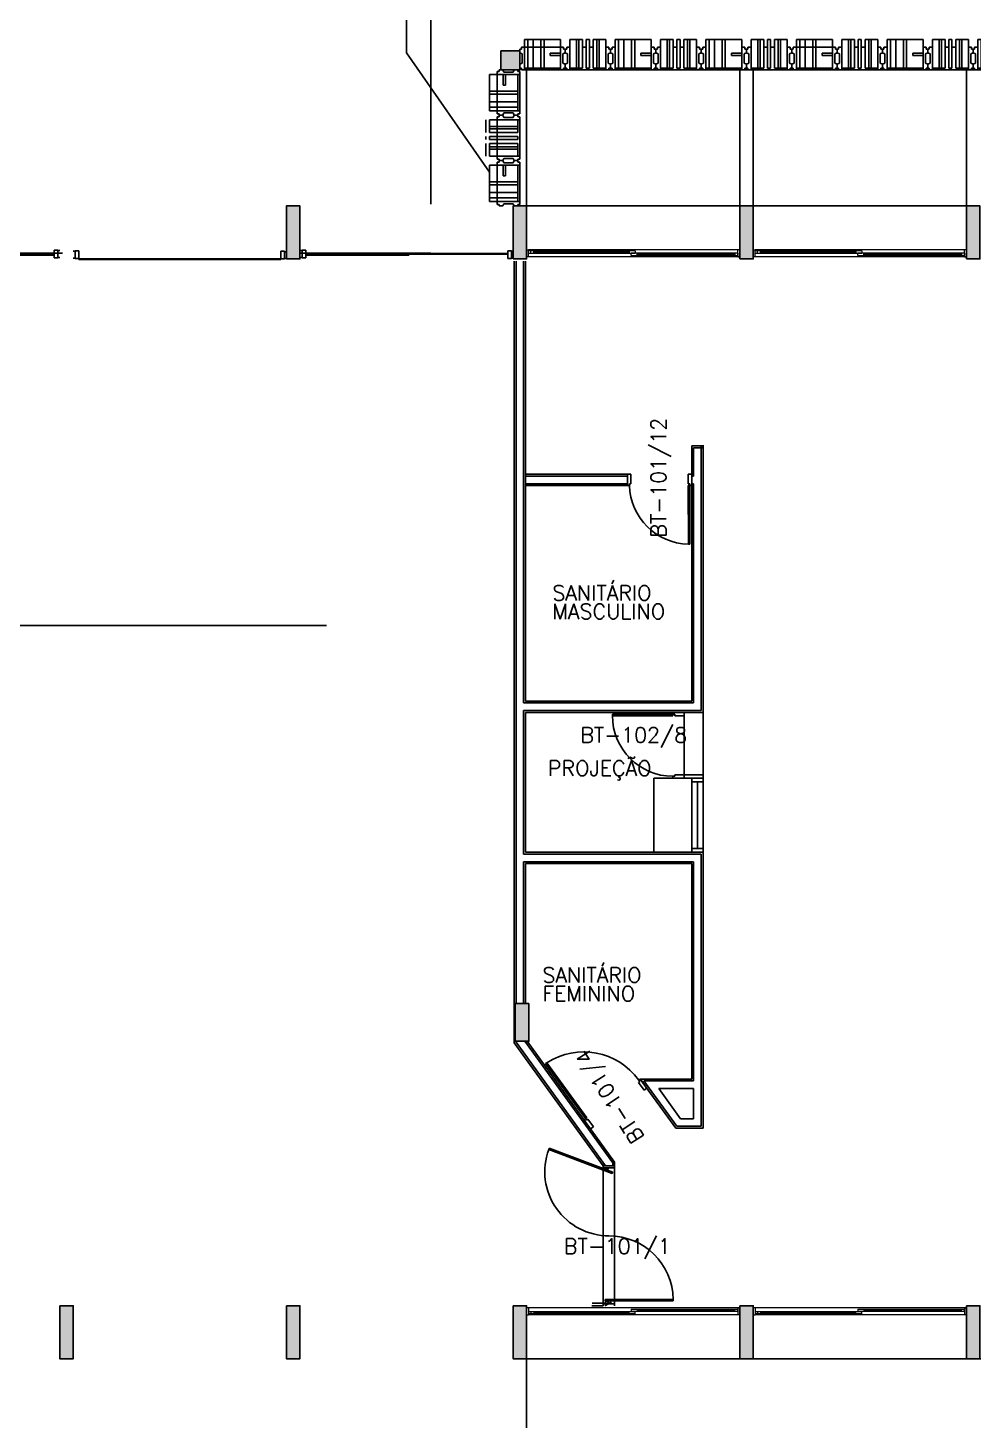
# Model space of a CAD drawing. Header units: millimetres. Extents: x 3605 to 3741, y 1123 to 1192.
# Drawn here: x 3713.29 to 3725.8, y 1164.14 to 1182.56 of the extents above; entities that cross this region are included whole.
import ezdxf

# ---------------------------------------------------------------- set-up
doc = ezdxf.new("R2010")
doc.units = ezdxf.units.MM
doc.linetypes.add('HIDDEN', pattern=[9.525, 6.35, -3.175])
for name, color, linetype in [('ar-alv', 2, 'Continuous'), ('ar-brs', 2, 'Continuous'), ('ar-estc', 1, 'Continuous'), ('ar-piso', 1, 'Continuous'), ('ar-porta', 1, 'Continuous'), ('ar-proj', 1, 'HIDDEN'), ('ar-reboco', 2, 'Continuous'), ('AR-SIMB CONG', 1, 'Continuous'), ('banc', 1, 'Continuous'), ('brs-proj', 1, 'HIDDEN'), ('brs1', 2, 'Continuous'), ('brs2', 1, 'Continuous'), ('brs3', 1, 'Continuous'), ('brs4', 1, 'Continuous'), ('brs5', 1, 'Continuous'), ('DET-PIVO', 2, 'Continuous'), ('ENDEREÇO', 2, 'Continuous'), ('esq-01', 1, 'Continuous'), ('esq-02', 1, 'Continuous'), ('esq-03', 1, 'HIDDEN'), ('estc-01', 3, 'Continuous'), ('h-estc', 3, 'Continuous'), ('mob-aud1', 1, 'Continuous'), ('PROJ-MARCO', 1, 'HIDDEN'), ('ptm', 2, 'Continuous'), ('ptm1', 1, 'Continuous'), ('TEXTO', 2, 'Continuous')]:
    doc.layers.add(name, color=color, linetype=linetype)
doc.styles.add('UNB-100', font='simplex.shx', dxfattribs={"height": 0.2})
doc.styles.add('UNB1-100', font='simplex.shx', dxfattribs={"height": 0.2})

# ---------------------------------------------------------------- blocks, each defined once
blk = doc.blocks.new('plr01-01p')
at = {"layer": 'h-estc'}
blk.add_hatch(color=3, dxfattribs=at).paths.add_polyline_path([(0.09, 0.075), (-0.09, 0.075), (-0.09, -0.625), (0.09, -0.625)])
at = {"layer": 'estc-01', "color": 3}
blk.add_lwpolyline([(-0.09, 0.075), (-0.09, -0.625), (0.09, -0.625), (0.09, 0.075)], close=True, dxfattribs=at)
blk = doc.blocks.new('brs01-01p-oeste')
at = {"layer": 'brs-proj'}
for p, q in [((0.92, -0.2), (0.92, 0.175)), ((2.12, -0.2), (2.12, 0.175))]:
    blk.add_line(p, q, dxfattribs=at)
at = {"layer": 'brs1'}
for p, q in [((0, 0.05), (0.02, 0.05)), ((0, 0.05), (0, 0)), ((0, 0), (0.03, -0.013)), ((0.02, 0.075), (0.06, 0.075)), ((0.02, 0.05), (0.02, 0.075)), ((0.06, 0.075), (0.06, -0.225)), ((0.18, -0.2), (0.18, 0.175)), ((0.228, 0.175), (0.18, 0.175)), ((0.228, -0.2), (0.228, 0.175)), ((0.372, -0.2), (0.372, 0.175)), ((0.372, 0.175), (0.42, 0.175)), ((0.42, -0.2), (0.42, 0.175)), ((0.54, 0.075), (0.54, -0.225)), ((0.58, 0.075), (0.54, 0.075)), ((0.6, 0), (0.57, -0.013)), ((0.58, 0.05), (0.58, 0.075)), ((0.6, 0.05), (0.58, 0.05)), ((0.6, 0.05), (0.62, 0.05)), ((0.6, 0.05), (0.6, 0)), ((0.6, 0.05), (0.6, 0)), ((0.6, 0), (0.63, -0.013)), ((0.62, 0.075), (0.66, 0.075)), ((0.62, 0.05), (0.62, 0.075)), ((0.66, 0.075), (0.66, -0.225)), ((0.707, -0.2), (0.707, 0.175)), ((0.778, 0.175), (0.707, 0.175)), ((0.778, -0.2), (0.778, 0.175)), ((1.14, 0.075), (1.14, -0.005)), ((1.18, 0.075), (1.14, 0.075)), ((1.2, 0), (1.17, -0.013)), ((1.18, 0.05), (1.18, 0.075)), ((1.2, 0.05), (1.18, 0.05)), ((1.2, 0.05), (1.22, 0.05)), ((1.2, 0.05), (1.2, 0)), ((1.2, 0.05), (1.2, 0)), ((1.2, 0), (1.23, -0.013)), ((1.22, 0.075), (1.26, 0.075)), ((1.22, 0.05), (1.22, 0.075)), ((1.26, 0.075), (1.26, -0.225)), ((1.38, -0.2), (1.38, 0.175)), ((1.428, 0.175), (1.38, 0.175)), ((1.428, -0.2), (1.428, 0.175)), ((1.572, -0.2), (1.572, 0.175)), ((1.572, 0.175), (1.62, 0.175)), ((1.62, -0.2), (1.62, 0.175)), ((1.74, 0.075), (1.74, -0.225)), ((1.78, 0.075), (1.74, 0.075)), ((1.8, 0), (1.77, -0.013)), ((1.78, 0.05), (1.78, 0.075)), ((1.8, 0.05), (1.78, 0.05)), ((1.8, 0.05), (1.82, 0.05)), ((1.8, 0.05), (1.8, 0)), ((1.8, 0.05), (1.8, 0)), ((1.8, 0), (1.83, -0.013)), ((1.82, 0.075), (1.86, 0.075)), ((1.82, 0.05), (1.82, 0.075)), ((1.86, 0.075), (1.86, -0.225)), ((1.907, -0.2), (1.907, 0.175)), ((1.978, 0.175), (1.907, 0.175)), ((1.978, -0.2), (1.978, 0.175)), ((2.34, 0.075), (2.34, -0.005)), ((2.38, 0.075), (2.34, 0.075)), ((2.4, 0), (2.37, -0.013)), ((2.38, 0.05), (2.38, 0.075)), ((2.4, 0.05), (2.38, 0.05)), ((2.4, 0.05), (2.42, 0.05)), ((2.4, 0.05), (2.4, 0)), ((2.4, 0.05), (2.4, 0)), ((2.4, 0), (2.43, -0.013)), ((2.42, 0.075), (2.46, 0.075)), ((2.42, 0.05), (2.42, 0.075)), ((2.46, 0.075), (2.46, -0.225)), ((2.58, -0.2), (2.58, 0.175)), ((2.628, 0.175), (2.58, 0.175)), ((2.628, -0.2), (2.628, 0.175)), ((2.772, -0.2), (2.772, 0.175)), ((2.772, 0.175), (2.82, 0.175)), ((2.82, -0.2), (2.82, 0.175)), ((2.94, 0.075), (2.94, -0.225)), ((2.98, 0.075), (2.94, 0.075)), ((3, 0), (2.97, -0.013)), ((2.98, 0.05), (2.98, 0.075)), ((3, 0.05), (2.98, 0.05)), ((3, 0.05), (3, 0)), ((0, -0.15), (0.03, -0.137)), ((0, -0.2), (0, -0.15)), ((0.03, -0.137), (0.03, -0.013)), ((0.57, -0.137), (0.57, -0.013)), ((0.6, -0.15), (0.57, -0.137)), ((0.6, -0.15), (0.63, -0.137)), ((0.6, -0.2), (0.6, -0.15)), ((0.6, -0.2), (0.6, -0.15)), ((0.63, -0.137), (0.63, -0.013)), ((1.14, -0.005), (1, -0.005)), ((1, -0.005), (1, -0.035)), ((1, -0.035), (1.14, -0.035)), ((1.14, -0.035), (1.14, -0.225)), ((1.17, -0.137), (1.17, -0.013)), ((1.2, -0.15), (1.17, -0.137)), ((1.2, -0.15), (1.23, -0.137)), ((1.2, -0.2), (1.2, -0.15)), ((1.2, -0.2), (1.2, -0.15)), ((1.23, -0.137), (1.23, -0.013)), ((1.77, -0.137), (1.77, -0.013)), ((1.8, -0.15), (1.77, -0.137)), ((1.8, -0.15), (1.83, -0.137)), ((1.8, -0.2), (1.8, -0.15)), ((1.8, -0.2), (1.8, -0.15)), ((1.83, -0.137), (1.83, -0.013)), ((2.34, -0.005), (2.2, -0.005)), ((2.2, -0.005), (2.2, -0.035)), ((2.2, -0.035), (2.34, -0.035)), ((2.34, -0.035), (2.34, -0.225)), ((2.37, -0.137), (2.37, -0.013)), ((2.4, -0.15), (2.37, -0.137)), ((2.4, -0.15), (2.43, -0.137)), ((2.4, -0.2), (2.4, -0.15)), ((2.4, -0.2), (2.4, -0.15)), ((2.43, -0.137), (2.43, -0.013)), ((2.97, -0.137), (2.97, -0.013)), ((3, -0.15), (2.97, -0.137)), ((3, -0.2), (3, -0.15)), ((0, -0.2), (0.02, -0.2)), ((0.02, -0.2), (0.02, -0.225)), ((0.02, -0.225), (0.06, -0.225)), ((0.228, -0.2), (0.18, -0.2)), ((0.372, -0.2), (0.42, -0.2)), ((0.58, -0.225), (0.54, -0.225)), ((0.58, -0.2), (0.58, -0.225)), ((0.6, -0.2), (0.58, -0.2)), ((0.6, -0.2), (0.62, -0.2)), ((0.62, -0.2), (0.62, -0.225)), ((0.62, -0.225), (0.66, -0.225)), ((1.18, -0.225), (1.14, -0.225)), ((1.18, -0.2), (1.18, -0.225)), ((1.2, -0.2), (1.18, -0.2)), ((1.2, -0.2), (1.22, -0.2)), ((1.22, -0.2), (1.22, -0.225)), ((1.22, -0.225), (1.26, -0.225)), ((1.428, -0.2), (1.38, -0.2)), ((1.572, -0.2), (1.62, -0.2)), ((1.78, -0.225), (1.74, -0.225)), ((1.78, -0.2), (1.78, -0.225)), ((1.8, -0.2), (1.78, -0.2)), ((1.8, -0.2), (1.82, -0.2)), ((1.82, -0.2), (1.82, -0.225)), ((1.82, -0.225), (1.86, -0.225)), ((1.978, -0.2), (1.907, -0.2)), ((2.38, -0.225), (2.34, -0.225)), ((2.38, -0.2), (2.38, -0.225)), ((2.4, -0.2), (2.38, -0.2)), ((2.4, -0.2), (2.42, -0.2)), ((2.42, -0.2), (2.42, -0.225)), ((2.42, -0.225), (2.46, -0.225)), ((2.628, -0.2), (2.58, -0.2)), ((2.772, -0.2), (2.82, -0.2)), ((2.98, -0.225), (2.94, -0.225)), ((2.98, -0.2), (2.98, -0.225)), ((3, -0.2), (2.98, -0.2))]:
    blk.add_line(p, q, dxfattribs=at)
at = {"layer": 'brs2'}
for p, q in [((0.228, 0.075), (0.28, 0.075)), ((0.372, 0.075), (0.32, 0.075)), ((1.428, 0.075), (1.48, 0.075)), ((1.572, 0.075), (1.52, 0.075)), ((2.628, 0.075), (2.68, 0.075)), ((2.772, 0.075), (2.72, 0.075)), ((0.54, -0.225), (0.06, -0.225)), ((1.14, -0.225), (0.66, -0.225)), ((1.74, -0.225), (1.26, -0.225)), ((2.34, -0.225), (1.86, -0.225)), ((2.94, -0.225), (2.46, -0.225))]:
    blk.add_line(p, q, dxfattribs=at)
at = {"layer": 'brs3'}
for p, q in [((0.15, 0.175), (0.18, 0.175)), ((0.45, 0.175), (0.42, 0.175)), ((1.35, 0.175), (1.38, 0.175)), ((1.65, 0.175), (1.62, 0.175)), ((2.55, 0.175), (2.58, 0.175)), ((2.85, 0.175), (2.82, 0.175)), ((0.15, -0.2), (0.18, -0.2)), ((0.45, -0.2), (0.42, -0.2)), ((0.778, -0.2), (0.707, -0.2)), ((1.35, -0.2), (1.38, -0.2)), ((1.65, -0.2), (1.62, -0.2)), ((2.55, -0.2), (2.58, -0.2)), ((2.85, -0.2), (2.82, -0.2))]:
    blk.add_line(p, q, dxfattribs=at)
at = {"layer": 'brs4'}
for p, q in [((0.06, 0.075), (0.06, 0.175)), ((0.15, 0.175), (0.06, 0.175)), ((0.15, 0.175), (0.15, -0.2)), ((0.28, 0.175), (0.28, -0.2)), ((0.32, 0.175), (0.28, 0.175)), ((0.32, 0.175), (0.32, -0.2)), ((0.45, 0.175), (0.54, 0.175)), ((0.45, 0.175), (0.45, -0.2)), ((0.54, 0.075), (0.54, 0.175)), ((0.66, 0.075), (0.66, 0.175)), ((0.707, 0.175), (0.66, 0.175)), ((0.88, 0.175), (0.778, 0.175)), ((0.88, 0.175), (1.14, 0.175)), ((0.88, -0.2), (0.88, 0.175)), ((1.14, 0.075), (1.14, 0.175)), ((1.26, 0.075), (1.26, 0.175)), ((1.35, 0.175), (1.26, 0.175)), ((1.35, 0.175), (1.35, -0.2)), ((1.48, 0.175), (1.48, -0.2)), ((1.52, 0.175), (1.48, 0.175)), ((1.52, 0.175), (1.52, -0.2)), ((1.65, 0.175), (1.74, 0.175)), ((1.65, 0.175), (1.65, -0.2)), ((1.74, 0.075), (1.74, 0.175)), ((1.86, 0.075), (1.86, 0.175)), ((1.907, 0.175), (1.86, 0.175)), ((2.08, 0.175), (1.978, 0.175)), ((2.08, 0.175), (2.34, 0.175)), ((2.08, -0.2), (2.08, 0.175)), ((2.34, 0.075), (2.34, 0.175)), ((2.46, 0.075), (2.46, 0.175)), ((2.55, 0.175), (2.46, 0.175)), ((2.55, 0.175), (2.55, -0.2)), ((2.68, 0.175), (2.68, -0.2)), ((2.72, 0.175), (2.68, 0.175)), ((2.72, 0.175), (2.72, -0.2)), ((2.85, 0.175), (2.94, 0.175)), ((2.85, 0.175), (2.85, -0.2)), ((2.94, 0.075), (2.94, 0.175)), ((0.15, -0.2), (0.06, -0.2)), ((0.32, -0.2), (0.28, -0.2)), ((0.45, -0.2), (0.54, -0.2)), ((0.707, -0.2), (0.66, -0.2)), ((0.778, -0.2), (0.88, -0.2)), ((1.14, -0.2), (0.88, -0.2)), ((1.35, -0.2), (1.26, -0.2)), ((1.52, -0.2), (1.48, -0.2)), ((1.65, -0.2), (1.74, -0.2)), ((1.907, -0.2), (1.86, -0.2)), ((1.978, -0.2), (2.08, -0.2)), ((2.34, -0.2), (2.08, -0.2)), ((2.55, -0.2), (2.46, -0.2)), ((2.72, -0.2), (2.68, -0.2)), ((2.85, -0.2), (2.94, -0.2))]:
    blk.add_line(p, q, dxfattribs=at)
at = {"layer": 'brs5'}
for p, q in [((1.14, -0.035), (1.14, -0.005)), ((2.34, -0.035), (2.34, -0.005))]:
    blk.add_line(p, q, dxfattribs=at)
blk = doc.blocks.new('BRS01-01C-')
at = {"layer": 'brs-proj'}
for p, q in [((-0.075, 0.54), (-0.075, 0.06)), ((0.2, 0.28), (-0.175, 0.28))]:
    blk.add_line(p, q, dxfattribs=at)
at = {"layer": 'brs1'}
for p, q in [((-0.075, 0.58), (-0.075, 0.54)), ((-0.05, 0.58), (-0.075, 0.58)), ((-0.05, 0.6), (-0.05, 0.58)), ((-0.05, 0.6), (0, 0.6)), ((0, 0.6), (0.013, 0.57)), ((0.137, 0.57), (0.013, 0.57)), ((0.15, 0.6), (0.137, 0.57)), ((0.2, 0.6), (0.15, 0.6)), ((0.2, 0.6), (0.2, 0.58)), ((0.2, 0.58), (0.225, 0.58)), ((0.225, 0.58), (0.225, 0.54)), ((-0.075, 0.54), (0.225, 0.54)), ((-0.075, 0.06), (0.005, 0.06)), ((-0.075, 0.02), (-0.075, 0.06)), ((-0.05, 0.02), (-0.075, 0.02)), ((-0.05, 0), (-0.05, 0.02)), ((-0.05, 0), (0, 0)), ((0, 0), (0.013, 0.03)), ((0.137, 0.03), (0.013, 0.03)), ((0.035, 0.06), (0.225, 0.06)), ((0.15, 0), (0.137, 0.03)), ((0.2, 0), (0.15, 0)), ((0.2, 0.02), (0.225, 0.02)), ((0.2, 0), (0.2, 0.02)), ((0.225, 0.02), (0.225, 0.06))]:
    blk.add_line(p, q, dxfattribs=at)
at = {"layer": 'brs2'}
blk.add_line((0.225, 0.06), (0.225, 0.54), dxfattribs=at)
at = {"layer": 'brs3'}
for p, q in [((0.2, 0.493), (-0.175, 0.493)), ((-0.175, 0.422), (-0.175, 0.493)), ((0.2, 0.422), (-0.175, 0.422)), ((0.2, 0.422), (0.2, 0.493)), ((0.005, 0.06), (0.005, 0.2)), ((0.005, 0.2), (0.035, 0.2)), ((0.035, 0.2), (0.035, 0.06))]:
    blk.add_line(p, q, dxfattribs=at)
at = {"layer": 'brs4'}
for p, q in [((-0.075, 0.54), (-0.175, 0.54)), ((-0.175, 0.493), (-0.175, 0.54)), ((0.2, 0.493), (0.2, 0.54)), ((-0.175, 0.32), (-0.175, 0.06)), ((0.2, 0.32), (-0.175, 0.32)), ((0.2, 0.06), (0.2, 0.32)), ((-0.075, 0.06), (-0.175, 0.06))]:
    blk.add_line(p, q, dxfattribs=at)
at = {"layer": 'brs4', "color": 2}
for p, q in [((-0.175, 0.32), (-0.175, 0.422)), ((0.2, 0.422), (0.2, 0.32))]:
    blk.add_line(p, q, dxfattribs=at)
at = {"layer": 'brs5'}
blk.add_line((-0.075, 0.06), (-0.075, 0.54), dxfattribs=at)
at = {"layer": 'brs5', "color": 1}
blk.add_line((0.035, 0.06), (0.005, 0.06), dxfattribs=at)
blk = doc.blocks.new('BRS01-02C')
at = {"layer": 'brs-proj'}
for p, q in [((0.06, 0.075), (0.228, 0.075)), ((0.28, 0.075), (0.32, 0.075)), ((0.54, 0.075), (0.372, 0.075))]:
    blk.add_line(p, q, dxfattribs=at)
at = {"layer": 'brs1'}
for p, q in [((0, 0.05), (0.02, 0.05)), ((0, 0.05), (0, 0)), ((0, 0), (0.03, -0.013)), ((0.02, 0.075), (0.06, 0.075)), ((0.02, 0.05), (0.02, 0.075)), ((0.06, 0.075), (0.06, -0.225)), ((0.54, 0.075), (0.54, -0.225)), ((0.58, 0.075), (0.54, 0.075)), ((0.6, 0), (0.57, -0.013)), ((0.58, 0.05), (0.58, 0.075)), ((0.6, 0.05), (0.58, 0.05)), ((0.6, 0.05), (0.6, 0)), ((0, -0.15), (0.03, -0.137)), ((0, -0.2), (0, -0.15)), ((0.03, -0.137), (0.03, -0.013)), ((0.57, -0.137), (0.57, -0.013)), ((0.6, -0.15), (0.57, -0.137)), ((0.6, -0.2), (0.6, -0.15)), ((0, -0.2), (0.02, -0.2)), ((0.02, -0.2), (0.02, -0.225)), ((0.02, -0.225), (0.06, -0.225)), ((0.58, -0.225), (0.54, -0.225)), ((0.58, -0.2), (0.58, -0.225)), ((0.6, -0.2), (0.58, -0.2))]:
    blk.add_line(p, q, dxfattribs=at)
at = {"layer": 'brs2'}
for p, q in [((0.228, 0.075), (0.28, 0.075)), ((0.372, 0.075), (0.32, 0.075)), ((0.54, -0.225), (0.06, -0.225))]:
    blk.add_line(p, q, dxfattribs=at)
at = {"layer": 'brs3'}
for p, q in [((0.18, -0.2), (0.18, 0.175)), ((0.228, 0.175), (0.18, 0.175)), ((0.228, -0.2), (0.228, 0.175)), ((0.372, -0.2), (0.372, 0.175)), ((0.372, 0.175), (0.42, 0.175)), ((0.42, -0.2), (0.42, 0.175)), ((0.228, -0.2), (0.18, -0.2)), ((0.372, -0.2), (0.42, -0.2))]:
    blk.add_line(p, q, dxfattribs=at)
at = {"layer": 'brs4'}
for p, q in [((0.06, 0.075), (0.06, 0.175)), ((0.15, 0.175), (0.06, 0.175)), ((0.15, 0.175), (0.15, -0.2)), ((0.28, 0.175), (0.28, -0.2)), ((0.32, 0.175), (0.28, 0.175)), ((0.32, 0.175), (0.32, -0.2)), ((0.45, 0.175), (0.54, 0.175)), ((0.45, 0.175), (0.45, -0.2)), ((0.54, 0.075), (0.54, 0.175)), ((0.15, -0.2), (0.06, -0.2)), ((0.32, -0.2), (0.28, -0.2)), ((0.45, -0.2), (0.54, -0.2))]:
    blk.add_line(p, q, dxfattribs=at)
at = {"layer": 'brs4', "color": 3}
for p, q in [((0.15, 0.175), (0.18, 0.175)), ((0.45, 0.175), (0.42, 0.175)), ((0.15, -0.2), (0.18, -0.2)), ((0.45, -0.2), (0.42, -0.2))]:
    blk.add_line(p, q, dxfattribs=at)
at = {"layer": 'brs5'}
for p, q in [((0.228, 0.225), (0.06, 0.225)), ((0.32, 0.225), (0.28, 0.225)), ((0.372, 0.225), (0.54, 0.225))]:
    blk.add_line(p, q, dxfattribs=at)
blk = doc.blocks.new('plr02-01p')
at = {"layer": 'h-estc'}
blk.add_hatch(color=3, dxfattribs=at).paths.add_polyline_path([(0.09, 0.075), (-0.09, 0.075), (-0.09, -0.425), (0.09, -0.425)])
at = {"layer": 'estc-01', "color": 3}
blk.add_lwpolyline([(-0.09, 0.075), (-0.09, -0.425), (0.09, -0.425), (0.09, 0.075)], close=True, dxfattribs=at)
blk = doc.blocks.new('esq01-01p')
at = {"layer": 'esq-01'}
for p, q in [((0, 0), (0.05, 0)), ((3, 0), (3.05, 0)), ((5.72, 0.004), (5.72, -0.096)), ((5.77, 0.004), (5.72, 0.004)), ((5.77, -0.096), (5.77, 0.004)), ((5.77, 0), (5.795, 0)), ((8.774, 0), (8.724, 0)), ((0, -0.006), (-0.025, -0.006)), ((0, -0.096), (-0.025, -0.096)), ((0, 0), (0, -0.1)), ((0, -0.1), (0.05, -0.1)), ((0.05, -0.1), (0.05, 0)), ((2.72, -0.01), (2.72, -0.11)), ((2.77, -0.01), (2.72, -0.01)), ((2.77, -0.11), (2.72, -0.11)), ((2.77, -0.11), (2.77, -0.01)), ((2.77, -0.014), (2.795, -0.014)), ((2.77, -0.104), (2.795, -0.104)), ((3, -0.006), (2.975, -0.006)), ((3, -0.096), (2.975, -0.096)), ((3, 0), (3, -0.1)), ((3, -0.1), (3.05, -0.1)), ((3.05, -0.1), (3.05, 0)), ((5.77, -0.096), (5.72, -0.096)), ((5.77, -0.09), (5.795, -0.09)), ((6.004, -0.014), (5.979, -0.014)), ((6.004, -0.104), (5.979, -0.104)), ((6.004, -0.11), (6.004, -0.01)), ((6.004, -0.01), (6.054, -0.01)), ((6.004, -0.11), (6.054, -0.11)), ((6.054, -0.01), (6.054, -0.11)), ((8.724, -0.1), (8.724, 0)), ((8.774, -0.1), (8.724, -0.1)), ((8.774, 0), (8.774, -0.1)), ((8.774, -0.006), (8.799, -0.006)), ((8.774, -0.096), (8.799, -0.096))]:
    blk.add_line(p, q, dxfattribs=at)
for points in [[(4.337, 0.004), (4.387, 0.004), (4.387, 0.014), (4.337, 0.014)], [(4.387, 0.004), (4.337, 0.004), (4.337, 0.014), (4.387, 0.014)], [(4.437, 0.004), (4.387, 0.004), (4.387, 0.014), (4.437, 0.014)], [(4.387, 0.004), (4.437, 0.004), (4.437, 0.014), (4.387, 0.014)], [(1.36, -0.055), (1.41, -0.055), (1.41, -0.045), (1.36, -0.045)], [(1.41, -0.055), (1.36, -0.055), (1.36, -0.065), (1.41, -0.065)], [(7.414, -0.055), (7.364, -0.055), (7.364, -0.045), (7.414, -0.045)], [(7.364, -0.055), (7.414, -0.055), (7.414, -0.065), (7.364, -0.065)]]:
    blk.add_lwpolyline(points, close=True, dxfattribs=at)
at = {"layer": 'esq-02'}
for p, q in [((3.05, 0.014), (4.337, 0.014)), ((3.05, 0.004), (3.05, 0.014)), ((3.05, 0.004), (4.337, 0.004)), ((5.72, 0.014), (4.437, 0.014)), ((5.72, 0.004), (4.437, 0.004)), ((5.72, 0.004), (5.72, 0.014)), ((0.05, -0.055), (1.36, -0.055)), ((0.05, -0.065), (1.36, -0.065)), ((2.72, -0.045), (1.41, -0.045)), ((2.72, -0.055), (1.41, -0.055)), ((6.054, -0.045), (7.364, -0.045)), ((6.054, -0.055), (7.364, -0.055)), ((8.724, -0.055), (7.414, -0.055)), ((8.724, -0.065), (7.414, -0.065))]:
    blk.add_line(p, q, dxfattribs=at)
blk = doc.blocks.new('pm-80-01p')
at = {"layer": 'ptm'}
for p, q in [((0.105, 0.075), (0.105, 0.875)), ((0.125, 0.875), (0.105, 0.875)), ((0.125, 0.075), (0.125, 0.875)), ((0.105, 0.075), (0.08, 0.075)), ((0.08, 0.075), (0.08, -0.075)), ((0.125, 0.075), (0.105, 0.075)), ((0.105, 0.075), (0.105, 0.05)), ((0.125, 0.05), (0.105, 0.05)), ((0.125, 0.05), (0.125, -0.075)), ((0.905, 0.05), (0.905, -0.075)), ((0.905, 0.05), (0.925, 0.05)), ((0.925, 0.075), (0.95, 0.075)), ((0.925, 0.075), (0.925, 0.05)), ((0.95, 0.075), (0.95, -0.075)), ((0.08, -0.075), (0.125, -0.075)), ((0.95, -0.075), (0.905, -0.075))]:
    blk.add_line(p, q, dxfattribs=at)
at = {"layer": 'ptm', "color": 1}
blk.add_arc((0.125, 0.075), 0.8, 360, 90, dxfattribs=at)
blk = doc.blocks.new('esq53-01p')
at = {"layer": 'banc', "color": 1}
for p, q in [((-0.95, 0.575), (-1.93, 0.575)), ((-1.93, 0.075), (-1.93, 0.575)), ((-0.95, 0.075), (-0.95, 0.575))]:
    blk.add_line(p, q, dxfattribs=at)
at = {"layer": 'esq-01'}
for p, q in [((-1, 0), (-1.88, 0)), ((-0.95, 0.075), (-0.95, -0.075))]:
    blk.add_line(p, q, dxfattribs=at)
for points in [[(-1.93, 0.075), (-1.88, 0.075), (-1.88, -0.075), (-1.93, -0.075)], [(-0.95, 0.075), (-1, 0.075), (-1, -0.075), (-0.95, -0.075)], [(-0.905, 0.175), (-0.95, 0.175), (-0.95, -0.075), (-0.905, -0.075)]]:
    blk.add_lwpolyline(points, close=True, dxfattribs=at)
at = {"layer": 'esq-02'}
blk.add_lwpolyline([(-0.95, 0.075), (-1.93, 0.075), (-1.93, -0.075), (-0.95, -0.075)], close=True, dxfattribs=at)
at = {"xscale": -1}
blk.add_blockref('pm-80-01p', (0, 0.25), dxfattribs=at)
blk = doc.blocks.new('pm-90-01p')
at = {"layer": 'ptm'}
for p, q in [((0.105, 0.075), (0.105, 0.975)), ((0.125, 0.975), (0.105, 0.975)), ((0.125, 0.075), (0.125, 0.975)), ((0.105, 0.075), (0.08, 0.075)), ((0.08, 0.075), (0.08, -0.075)), ((0.125, 0.075), (0.105, 0.075)), ((0.125, 0.075), (0.105, 0.075)), ((0.105, 0.075), (0.105, 0.05)), ((0.125, 0.05), (0.105, 0.05)), ((0.125, 0.05), (0.125, -0.075)), ((0.955, 0.05), (0.955, -0.075)), ((0.955, 0.05), (0.975, 0.05)), ((0.975, 0.075), (1, 0.075)), ((0.975, 0.075), (0.975, 0.05)), ((1, 0.075), (1, -0.075)), ((0.08, -0.075), (0.125, -0.075)), ((1, -0.075), (0.955, -0.075))]:
    blk.add_line(p, q, dxfattribs=at)
at = {"layer": 'ptm', "color": 1}
blk.add_arc((0.073, 0.074), 0.902, 0.054, 86.687, dxfattribs=at)
blk = doc.blocks.new('pm-80-02p')
at = {"layer": 'ptm'}
for p, q in [((0.105, 0.075), (0.104, 0.85)), ((0.124, 0.85), (0.104, 0.85)), ((0.125, 0.075), (0.124, 0.85)), ((0.105, 0.075), (0.08, 0.075)), ((0.08, 0.075), (0.08, -0.075)), ((0.125, 0.075), (0.105, 0.075)), ((0.105, 0.075), (0.105, 0.05)), ((0.125, 0.05), (0.105, 0.05)), ((0.125, 0.05), (0.125, -0.075)), ((0.885, 0.05), (0.885, -0.075)), ((0.885, 0.05), (0.905, 0.05)), ((0.905, 0.075), (0.93, 0.075)), ((0.905, 0.075), (0.905, 0.05)), ((0.93, 0.075), (0.93, -0.075)), ((0.08, -0.075), (0.125, -0.075)), ((0.93, -0.075), (0.885, -0.075))]:
    blk.add_line(p, q, dxfattribs=at)
at = {"layer": 'ptm1', "color": 1}
blk.add_arc((0.105, 0.05), 0.8, 1.7908, 88.6113, dxfattribs=at)

msp = doc.modelspace()

# ---------------------------------------------------------------- hatches: boundary and pattern name
at = {"layer": 'h-estc'}
h = msp.add_hatch(color=3, dxfattribs=at)
h.paths.add_polyline_path([(3719.799, 1182.151), (3719.549, 1182.151), (3719.549, 1182.001), (3719.574, 1182.001), (3719.799, 1182.001)])
h.paths.add_polyline_path([(3719.799, 1182.251), (3719.549, 1182.251), (3719.549, 1182.151), (3719.799, 1182.151)])

# ---------------------------------------------------------------- linework, layer by layer
at = {"layer": 'ar-alv'}
for p, q in [((3719.749, 1169.651), (3719.749, 1179.471)), ((3719.849, 1173.626), (3719.849, 1179.471)), ((3722.074, 1176.651), (3722.074, 1177.026)), ((3722.074, 1177.026), (3722.233, 1177.026)), ((3722.199, 1173.526), (3722.199, 1177.026)), ((3722.099, 1176.626), (3722.099, 1177.001)), ((3722.099, 1177.001), (3722.233, 1177.001)), ((3721.224, 1176.651), (3719.874, 1176.651)), ((3721.224, 1176.626), (3719.874, 1176.626)), ((3719.874, 1176.526), (3721.224, 1176.526)), ((3722.099, 1176.626), (3722.074, 1176.626)), ((3722.074, 1176.526), (3722.099, 1176.526)), ((3722.099, 1173.626), (3722.099, 1176.526)), ((3719.849, 1173.626), (3722.099, 1173.626)), ((3719.849, 1171.626), (3719.849, 1173.526)), ((3719.849, 1173.526), (3722.199, 1173.526)), ((3719.849, 1171.626), (3722.199, 1171.626)), ((3719.849, 1171.526), (3719.849, 1169.651)), ((3719.849, 1171.526), (3722.099, 1171.526)), ((3722.099, 1171.526), (3722.099, 1168.626)), ((3722.199, 1171.626), (3722.199, 1168.026)), ((3719.749, 1169.138), (3719.749, 1169.151)), ((3720.935, 1167.501), (3719.749, 1169.138)), ((3721.029, 1167.542), (3719.863, 1169.151)), ((3721.876, 1168.026), (3721.441, 1168.626)), ((3721.441, 1168.626), (3722.099, 1168.626)), ((3721.927, 1168.126), (3721.637, 1168.526)), ((3722.099, 1168.526), (3721.637, 1168.526)), ((3722.099, 1168.526), (3722.099, 1168.126)), ((3722.199, 1168.026), (3721.876, 1168.026)), ((3722.099, 1168.126), (3721.927, 1168.126)), ((3721.029, 1167.501), (3721.029, 1167.542))]:
    msp.add_line(p, q, dxfattribs=at)
at = {"layer": 'ar-estc'}
msp.add_lwpolyline([(3719.549, 1182.001), (3719.799, 1182.001), (3719.799, 1182.251), (3719.549, 1182.251)], close=True, dxfattribs=at)
at = {"layer": 'ar-piso'}
for p, q in [((3718.299, 1182.226), (3718.299, 1189.976)), ((3718.299, 1182.226), (3719.399, 1180.646)), ((3737.799, 1182.001), (3719.889, 1182.001)), ((3719.889, 1182.001), (3719.889, 1180.201)), ((3722.709, 1180.201), (3722.709, 1182.001)), ((3722.889, 1180.201), (3722.889, 1182.001)), ((3725.709, 1180.201), (3725.709, 1182.001)), ((3719.889, 1180.201), (3722.724, 1180.201)), ((3722.874, 1180.201), (3725.724, 1180.201)), ((3721.974, 1173.501), (3721.974, 1172.676)), ((3722.224, 1173.501), (3722.224, 1172.576)), ((3734.709, 1164.951), (3719.889, 1164.951))]:
    msp.add_line(p, q, dxfattribs=at)
at = {"layer": 'ar-proj'}
for p, q in [((3710.889, 1174.651), (3719.709, 1174.651)), ((3719.889, 1164.951), (3719.889, 1162.876))]:
    msp.add_line(p, q, dxfattribs=at)
at = {"layer": 'ar-proj', "color": 1}
msp.add_lwpolyline([(3713.744, 1179.576), (3712.019, 1179.576), (3712.019, 1186.576), (3718.619, 1186.576), (3718.619, 1179.576), (3716.894, 1179.576)], dxfattribs=at)
at = {"layer": 'ar-reboco'}
for p, q in [((3719.724, 1169.129), (3719.724, 1179.471)), ((3719.874, 1179.471), (3719.874, 1174.881)), ((3722.224, 1173.501), (3722.224, 1177.026)), ((3719.874, 1176.501), (3721.224, 1176.501)), ((3722.074, 1176.501), (3722.074, 1174.851)), ((3719.874, 1174.881), (3719.874, 1173.651)), ((3722.074, 1174.851), (3722.074, 1173.651)), ((3719.874, 1173.651), (3720.694, 1173.651)), ((3720.694, 1173.651), (3722.074, 1173.651)), ((3719.874, 1171.651), (3719.874, 1173.501)), ((3719.874, 1173.501), (3722.224, 1173.501)), ((3719.874, 1171.651), (3722.224, 1171.651)), ((3719.874, 1169.651), (3719.874, 1171.501)), ((3719.874, 1171.501), (3722.074, 1171.501)), ((3722.074, 1168.651), (3722.074, 1171.501)), ((3722.224, 1171.651), (3722.224, 1168.001)), ((3720.904, 1167.501), (3719.724, 1169.129)), ((3721.054, 1167.55), (3719.894, 1169.151)), ((3721.863, 1168.001), (3721.392, 1168.651)), ((3721.392, 1168.651), (3722.074, 1168.651)), ((3722.224, 1168.001), (3721.863, 1168.001)), ((3721.054, 1167.501), (3721.054, 1167.55))]:
    msp.add_line(p, q, dxfattribs=at)
at = {"layer": 'AR-SIMB CONG', "color": 1, "ltscale": 0.1}
msp.add_line((3720.931, 1165.685), (3720.758, 1165.685), dxfattribs=at)
msp.add_lwpolyline([(3720.985, 1165.685), (3720.931, 1165.654), (3720.931, 1165.715)], close=True, dxfattribs=at)
at = {"layer": 'DET-PIVO'}
for centre in [(3720.979, 1167.426), (3720.979, 1165.726)]:
    msp.add_circle(centre, 0.005, dxfattribs=at)
at = {"layer": 'esq-01', "linetype": 'Continuous', "lineweight": 5}
for p, q in [((3722.685, 1179.622), (3719.914, 1179.622)), ((3721.245, 1179.606), (3719.983, 1179.606)), ((3725.685, 1179.622), (3722.914, 1179.622)), ((3724.245, 1179.606), (3722.983, 1179.606)), ((3722.709, 1179.53), (3719.914, 1179.53)), ((3719.983, 1179.576), (3721.245, 1179.576)), ((3722.645, 1179.576), (3721.353, 1179.576)), ((3721.353, 1179.546), (3722.645, 1179.546)), ((3725.709, 1179.53), (3722.914, 1179.53)), ((3722.983, 1179.576), (3724.245, 1179.576)), ((3725.645, 1179.576), (3724.353, 1179.576)), ((3724.353, 1179.546), (3725.645, 1179.546)), ((3722.709, 1165.622), (3719.914, 1165.622)), ((3721.353, 1165.606), (3722.645, 1165.606)), ((3725.709, 1165.622), (3722.914, 1165.622)), ((3724.353, 1165.606), (3725.645, 1165.606)), ((3722.685, 1165.53), (3719.914, 1165.53)), ((3719.983, 1165.576), (3721.245, 1165.576)), ((3721.245, 1165.546), (3719.983, 1165.546)), ((3722.645, 1165.576), (3721.353, 1165.576)), ((3725.685, 1165.53), (3722.914, 1165.53)), ((3722.983, 1165.576), (3724.245, 1165.576)), ((3724.245, 1165.546), (3722.983, 1165.546)), ((3725.645, 1165.576), (3724.353, 1165.576))]:
    msp.add_line(p, q, dxfattribs=at)
at = {"layer": 'esq-03', "linetype": 'Continuous', "lineweight": 5}
for p, q in [((3719.889, 1179.622), (3719.914, 1179.622)), ((3719.914, 1179.53), (3719.914, 1179.622)), ((3719.943, 1179.606), (3719.914, 1179.606)), ((3719.943, 1179.576), (3719.943, 1179.606)), ((3719.983, 1179.606), (3719.943, 1179.606)), ((3719.983, 1179.576), (3719.983, 1179.606)), ((3721.325, 1179.606), (3721.245, 1179.606)), ((3721.245, 1179.606), (3721.245, 1179.576)), ((3722.709, 1179.622), (3722.685, 1179.622)), ((3722.685, 1179.53), (3722.685, 1179.622)), ((3722.889, 1179.622), (3722.914, 1179.622)), ((3722.914, 1179.53), (3722.914, 1179.622)), ((3722.943, 1179.606), (3722.914, 1179.606)), ((3722.943, 1179.576), (3722.943, 1179.606)), ((3722.983, 1179.606), (3722.943, 1179.606)), ((3722.983, 1179.576), (3722.983, 1179.606)), ((3724.325, 1179.606), (3724.245, 1179.606)), ((3724.245, 1179.606), (3724.245, 1179.576)), ((3725.709, 1179.622), (3725.685, 1179.622)), ((3725.685, 1179.53), (3725.685, 1179.622)), ((3719.914, 1179.53), (3719.889, 1179.53)), ((3719.914, 1179.576), (3719.943, 1179.576)), ((3719.943, 1179.576), (3719.983, 1179.576)), ((3721.245, 1179.576), (3721.325, 1179.576)), ((3721.274, 1179.546), (3721.274, 1179.576)), ((3721.353, 1179.576), (3721.274, 1179.576)), ((3721.274, 1179.546), (3721.353, 1179.546)), ((3721.353, 1179.546), (3721.353, 1179.576)), ((3722.685, 1179.576), (3722.645, 1179.576)), ((3722.645, 1179.576), (3722.645, 1179.546)), ((3722.645, 1179.546), (3722.685, 1179.546)), ((3722.685, 1179.53), (3722.709, 1179.53)), ((3722.914, 1179.53), (3722.889, 1179.53)), ((3722.914, 1179.576), (3722.943, 1179.576)), ((3722.943, 1179.576), (3722.983, 1179.576)), ((3724.245, 1179.576), (3724.325, 1179.576)), ((3724.274, 1179.546), (3724.274, 1179.576)), ((3724.353, 1179.576), (3724.274, 1179.576)), ((3724.274, 1179.546), (3724.353, 1179.546)), ((3724.353, 1179.546), (3724.353, 1179.576)), ((3725.685, 1179.576), (3725.645, 1179.576)), ((3725.645, 1179.576), (3725.645, 1179.546)), ((3725.645, 1179.546), (3725.685, 1179.546)), ((3725.685, 1179.53), (3725.709, 1179.53)), ((3719.914, 1165.622), (3719.889, 1165.622)), ((3719.914, 1165.622), (3719.914, 1165.53)), ((3721.274, 1165.606), (3721.274, 1165.576)), ((3721.274, 1165.606), (3721.353, 1165.606)), ((3721.353, 1165.606), (3721.353, 1165.576)), ((3722.645, 1165.576), (3722.645, 1165.606)), ((3722.645, 1165.606), (3722.685, 1165.606)), ((3722.685, 1165.622), (3722.709, 1165.622)), ((3722.685, 1165.622), (3722.685, 1165.53)), ((3722.914, 1165.622), (3722.889, 1165.622)), ((3722.914, 1165.622), (3722.914, 1165.53)), ((3724.274, 1165.606), (3724.274, 1165.576)), ((3724.274, 1165.606), (3724.353, 1165.606)), ((3724.353, 1165.606), (3724.353, 1165.576)), ((3725.645, 1165.576), (3725.645, 1165.606)), ((3725.645, 1165.606), (3725.685, 1165.606)), ((3725.685, 1165.622), (3725.709, 1165.622)), ((3725.685, 1165.622), (3725.685, 1165.53)), ((3719.889, 1165.53), (3719.914, 1165.53)), ((3719.914, 1165.576), (3719.943, 1165.576)), ((3719.943, 1165.546), (3719.914, 1165.546)), ((3719.943, 1165.576), (3719.943, 1165.546)), ((3719.943, 1165.576), (3719.983, 1165.576)), ((3719.983, 1165.546), (3719.943, 1165.546)), ((3719.983, 1165.576), (3719.983, 1165.546)), ((3721.245, 1165.546), (3721.245, 1165.576)), ((3721.245, 1165.576), (3721.325, 1165.576)), ((3721.325, 1165.546), (3721.245, 1165.546)), ((3721.353, 1165.576), (3721.274, 1165.576)), ((3722.685, 1165.576), (3722.645, 1165.576)), ((3722.709, 1165.53), (3722.685, 1165.53)), ((3722.889, 1165.53), (3722.914, 1165.53)), ((3722.914, 1165.576), (3722.943, 1165.576)), ((3722.943, 1165.546), (3722.914, 1165.546)), ((3722.943, 1165.576), (3722.943, 1165.546)), ((3722.943, 1165.576), (3722.983, 1165.576)), ((3722.983, 1165.546), (3722.943, 1165.546)), ((3722.983, 1165.576), (3722.983, 1165.546)), ((3724.245, 1165.546), (3724.245, 1165.576)), ((3724.245, 1165.576), (3724.325, 1165.576)), ((3724.325, 1165.546), (3724.245, 1165.546)), ((3724.353, 1165.576), (3724.274, 1165.576)), ((3725.685, 1165.576), (3725.645, 1165.576)), ((3725.709, 1165.53), (3725.685, 1165.53))]:
    msp.add_line(p, q, dxfattribs=at)
at = {"layer": 'esq-03', "linetype": 'Continuous', "lineweight": 0}
for p, q in [((3719.914, 1179.576), (3719.914, 1179.606)), ((3721.245, 1179.594), (3719.983, 1179.594)), ((3721.245, 1179.589), (3719.983, 1179.589)), ((3721.325, 1179.606), (3721.325, 1179.576)), ((3722.914, 1179.576), (3722.914, 1179.606)), ((3724.245, 1179.594), (3722.983, 1179.594)), ((3724.245, 1179.589), (3722.983, 1179.589)), ((3724.325, 1179.606), (3724.325, 1179.576)), ((3722.645, 1179.564), (3721.353, 1179.564)), ((3722.645, 1179.559), (3721.353, 1179.559)), ((3722.685, 1179.576), (3722.685, 1179.546)), ((3725.645, 1179.564), (3724.353, 1179.564)), ((3725.645, 1179.559), (3724.353, 1179.559)), ((3725.685, 1179.576), (3725.685, 1179.546)), ((3722.645, 1165.594), (3721.353, 1165.594)), ((3722.685, 1165.576), (3722.685, 1165.606)), ((3725.645, 1165.594), (3724.353, 1165.594)), ((3725.685, 1165.576), (3725.685, 1165.606)), ((3719.914, 1165.576), (3719.914, 1165.546)), ((3721.245, 1165.564), (3719.983, 1165.564)), ((3721.245, 1165.559), (3719.983, 1165.559)), ((3721.325, 1165.546), (3721.325, 1165.576)), ((3722.645, 1165.589), (3721.353, 1165.589)), ((3722.914, 1165.576), (3722.914, 1165.546)), ((3724.245, 1165.564), (3722.983, 1165.564)), ((3724.245, 1165.559), (3722.983, 1165.559)), ((3724.325, 1165.546), (3724.325, 1165.576)), ((3725.645, 1165.589), (3724.353, 1165.589))]:
    msp.add_line(p, q, dxfattribs=at)
at = {"layer": 'PROJ-MARCO'}
for p, q in [((3720.904, 1167.476), (3720.904, 1165.676)), ((3721.054, 1165.676), (3721.054, 1167.476))]:
    msp.add_line(p, q, dxfattribs=at)
at = {"layer": 'ptm'}
for p, q in [((3720.995, 1174.788), (3720.975, 1174.788)), ((3720.181, 1167.718), (3720.188, 1167.737)), ((3721.023, 1167.399), (3720.181, 1167.718)), ((3721.03, 1167.418), (3720.188, 1167.737)), ((3720.904, 1167.501), (3720.904, 1167.476)), ((3720.904, 1167.476), (3720.904, 1167.501)), ((3720.904, 1167.501), (3721.054, 1167.501)), ((3720.904, 1167.476), (3721.054, 1167.476)), ((3720.949, 1167.456), (3720.949, 1167.476)), ((3720.969, 1167.456), (3720.949, 1167.456)), ((3720.969, 1167.456), (3720.969, 1167.476)), ((3721.054, 1167.501), (3721.054, 1167.476)), ((3721.023, 1167.399), (3721.03, 1167.418)), ((3720.904, 1165.651), (3720.754, 1165.651)), ((3720.904, 1165.676), (3720.904, 1165.651)), ((3721.054, 1165.676), (3720.904, 1165.676)), ((3720.904, 1165.651), (3720.904, 1165.676)), ((3720.929, 1165.736), (3721.829, 1165.736)), ((3720.929, 1165.736), (3720.929, 1165.716)), ((3720.929, 1165.716), (3721.829, 1165.716)), ((3720.989, 1165.696), (3721.009, 1165.696)), ((3720.989, 1165.696), (3720.989, 1165.676)), ((3721.009, 1165.696), (3721.009, 1165.676)), ((3721.054, 1165.676), (3721.054, 1165.651)), ((3721.829, 1165.736), (3721.829, 1165.716))]:
    msp.add_line(p, q, dxfattribs=at)
at = {"layer": 'ptm', "color": 1}
for centre, start, end in [((3720.979, 1167.426), 159.9183, 270), ((3720.979, 1165.726), 0.6743, 90)]:
    msp.add_arc(centre, 0.85, start, end, dxfattribs=at)

# ---------------------------------------------------------------- block references
for name, p, rotation in [('pm-80-02p', (3722.154, 1176.576), 180.0000000000049), ('esq53-01p', (3722.149, 1173.581), 90)]:
    msp.add_blockref(name, p, dxfattribs=dict(rotation=rotation))
at = {"layer": 'ar-brs', "xscale": -1}
for name, p, rotation in [('BRS01-01C-', (3720.399, 1182.226), 90), ('BRS01-01C-', (3723.999, 1182.226), 90), ('BRS01-01C-', (3719.574, 1182.001), 180), ('BRS01-02C', (3719.574, 1181.401), 90), ('BRS01-01C-', (3719.574, 1180.801), 180)]:
    msp.add_blockref(name, p, dxfattribs=dict(at, rotation=rotation))
at = {"layer": 'ar-brs'}
for p in [(3720.399, 1182.226), (3723.999, 1182.226)]:
    msp.add_blockref('brs01-01p-oeste', p, dxfattribs=at)
at = {"layer": 'ar-estc', "xscale": -1, "rotation": 180}
for p in [(3716.799, 1179.576), (3719.799, 1179.576), (3722.799, 1179.576), (3725.799, 1179.576)]:
    msp.add_blockref('plr01-01p', p, dxfattribs=at)
at = {"layer": 'ar-estc', "xscale": -1}
msp.add_blockref('plr02-01p', (3719.829, 1169.576), dxfattribs=at)
at = {"layer": 'ar-estc'}
for p in [(3713.799, 1165.576), (3716.799, 1165.576), (3719.799, 1165.576), (3722.799, 1165.576), (3725.799, 1165.576)]:
    msp.add_blockref('plr01-01p', p, dxfattribs=at)
at = {"layer": 'ar-porta', "rotation": 35.93181701410363}
msp.add_blockref('pm-90-01p', (3720.627, 1168.004), dxfattribs=at)
at = {"layer": 'mob-aud1', "xscale": -1, "rotation": 180}
msp.add_blockref('esq01-01p', (3710.914, 1179.506), dxfattribs=at)

# ---------------------------------------------------------------- texts
at = {"layer": 'ENDEREÇO', "style": 'UNB-100'}
for s, rotation, p in [('BT-101/12', 90, (3721.734, 1175.813)), ('BT-101/4', 122.6421, (3721.456, 1167.879))]:
    msp.add_text(s, height=0.2, rotation=rotation, dxfattribs=at).set_placement(p)
for s, p in [('BT-102/8', (3720.6, 1173.102)), ('BT-101/1', (3720.383, 1166.339))]:
    msp.add_text(s, height=0.2, dxfattribs=at).set_placement(p)
at = {"layer": 'TEXTO', "style": 'UNB1-100'}
for s, p in [('SANITÁRIO', (3720.23, 1174.982)), ('MASCULINO', (3720.23, 1174.736)), ('PROJEÇÃO', (3720.171, 1172.663)), ('SANITÁRIO', (3720.098, 1169.926)), ('FEMININO', (3720.098, 1169.68))]:
    msp.add_text(s, height=0.2, dxfattribs=at).set_placement(p)

doc.saveas('drawing.dxf')
